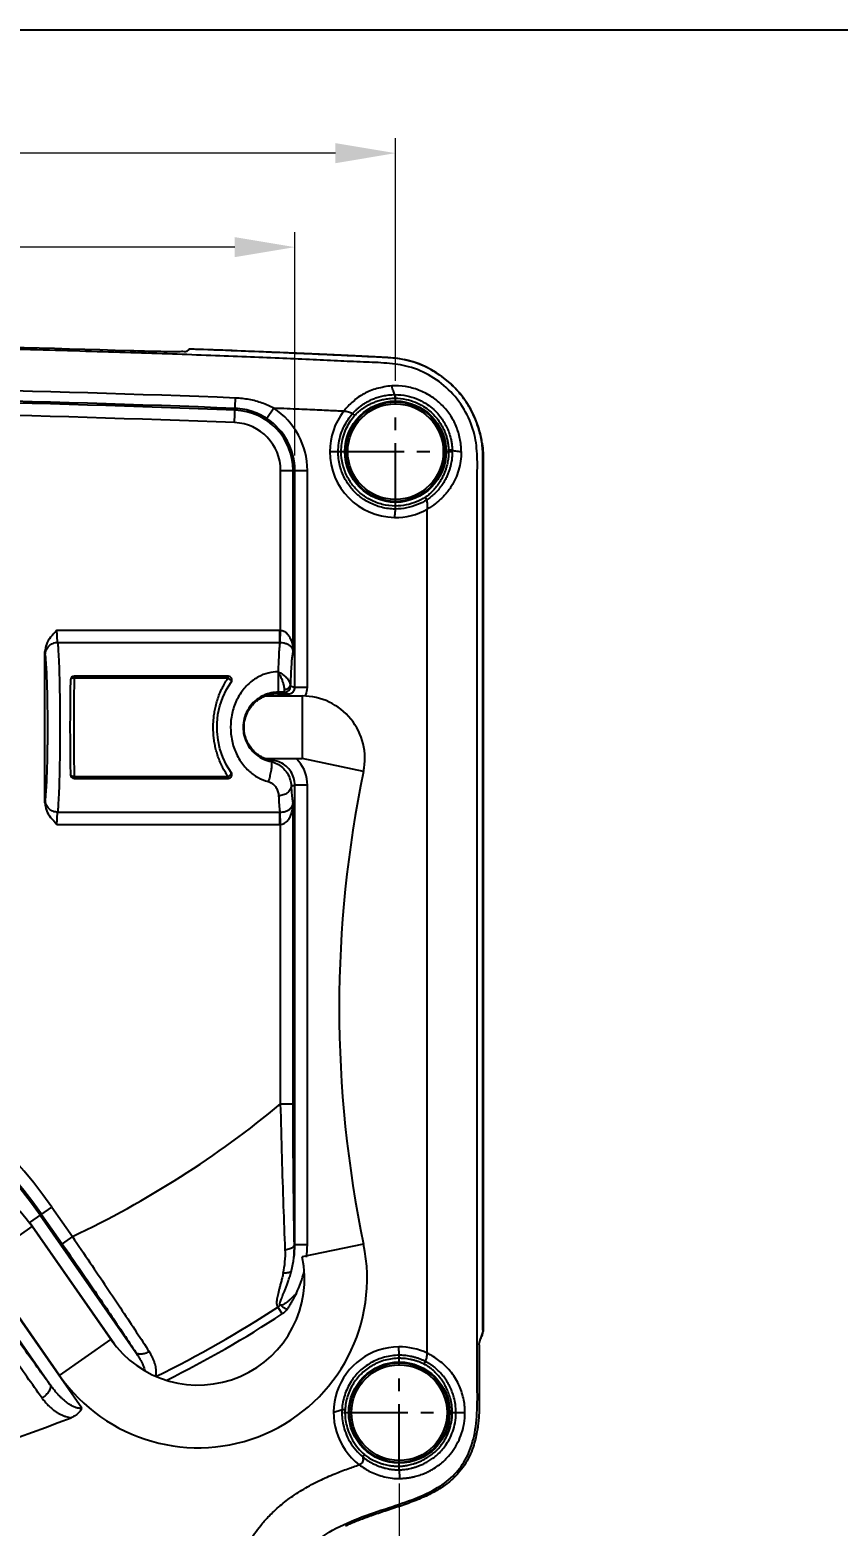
# Model space of a CAD drawing. Header units: millimetres. Extents: x 186 to 1161, y 123 to 802.
# Drawn here: x 603.8 to 668.3, y 682.9 to 802.3 of the extents above; entities that cross this region are included whole.
import ezdxf

# ---------------------------------------------------------------- set-up
doc = ezdxf.new("R2010")
doc.units = ezdxf.units.MM
doc.linetypes.add('CENTER', pattern=[50.8, 31.75, -6.35, 6.35, -6.35])
doc.layers.add('dim', color=3, linetype='Continuous', lineweight=9)
doc.styles.add('FFS', font='')
doc.styles.get('FFS').set_extended_font_data('FangSong_GB2312')
doc.dimstyles.new('YanXiu', dxfattribs={"dimtxt": 2.5, "dimasz": 2.2, "dimexe": 0.66, "dimexo": 0.66, "dimgap": 0.66, "dimtad": 0, "dimzin": 1, "dimdsep": 46, "dimtxsty": 'FFS', "dimcen": 0, "dimclrd": 256, "dimclre": 131, "dimclrt": 42, "dimazin": 0, "dimtfac": 1, "dimtofl": 0, "dimtmove": 0, "dimatfit": 3, "dimfxl": 1, "dimlwd": 5, "dimlwe": 5, "dimarcsym": 0})

# ---------------------------------------------------------------- blocks, each defined once
blk = doc.blocks.new('*D172')
at = {"layer": 'Defpoints', "color": 0}
for p in [(512.67, 687.51), (633.27, 687.51), (633.27, 674.69)]:
    blk.add_point(p, dxfattribs=at)
at = {"layer": 'dim', "color": 131, "lineweight": 5}
for p, q in [((512.67, 686.31), (512.67, 673.49)), ((633.27, 686.31), (633.27, 673.49))]:
    blk.add_line(p, q, dxfattribs=at)
at = {"layer": 'dim', "lineweight": 5}
for p, q in [((517.47, 674.69), (559.98, 674.69)), ((628.47, 674.69), (585.96, 674.69))]:
    blk.add_line(p, q, dxfattribs=at)
at = {"layer": 'dim'}
for points in [[(517.47, 675.49), (517.47, 673.89), (512.67, 674.69)], [(628.47, 675.49), (628.47, 673.89), (633.27, 674.69)]]:
    blk.add_solid(points, dxfattribs=at)
at = {"layer": 'dim', "color": 42, "insert": (572.97, 674.69), "char_height": 6, "attachment_point": 5, "style": 'FFS'}
blk.add_mtext('120.60', dxfattribs=at)
blk = doc.blocks.new('*D174')
at = {"layer": 'Defpoints', "color": 0}
for p in [(624.93, 784.98), (521.01, 767.15), (624.93, 767.15)]:
    blk.add_point(p, dxfattribs=at)
at = {"layer": 'dim', "color": 131, "lineweight": 5}
for p, q in [((521.01, 768.35), (521.01, 786.18)), ((624.93, 768.35), (624.93, 786.18))]:
    blk.add_line(p, q, dxfattribs=at)
at = {"layer": 'dim', "lineweight": 5}
for p, q in [((525.81, 784.98), (560.11, 784.98)), ((620.13, 784.98), (585.83, 784.98))]:
    blk.add_line(p, q, dxfattribs=at)
at = {"layer": 'dim'}
for points in [[(525.81, 785.78), (525.81, 784.18), (521.01, 784.98)], [(620.13, 785.78), (620.13, 784.18), (624.93, 784.98)]]:
    blk.add_solid(points, dxfattribs=at)
at = {"layer": 'dim', "color": 42, "insert": (572.97, 784.98), "char_height": 6, "attachment_point": 5, "style": 'FFS'}
blk.add_mtext('103.92', dxfattribs=at)
blk = doc.blocks.new('*D175')
at = {"layer": 'Defpoints', "color": 0}
for p in [(632.97, 792.48), (512.97, 773.1), (632.97, 773.1)]:
    blk.add_point(p, dxfattribs=at)
at = {"layer": 'dim', "color": 131, "lineweight": 5}
for p, q in [((512.97, 774.3), (512.97, 793.68)), ((632.97, 774.3), (632.97, 793.68))]:
    blk.add_line(p, q, dxfattribs=at)
at = {"layer": 'dim', "lineweight": 5}
for p, q in [((517.77, 792.48), (559.98, 792.48)), ((628.17, 792.48), (585.96, 792.48))]:
    blk.add_line(p, q, dxfattribs=at)
at = {"layer": 'dim'}
for points in [[(517.77, 793.28), (517.77, 791.68), (512.97, 792.48)], [(628.17, 793.28), (628.17, 791.68), (632.97, 792.48)]]:
    blk.add_solid(points, dxfattribs=at)
at = {"layer": 'dim', "color": 42, "insert": (572.97, 792.48), "char_height": 6, "attachment_point": 5, "style": 'FFS'}
blk.add_mtext('120.00', dxfattribs=at)

msp = doc.modelspace()

# ---------------------------------------------------------------- linework, layer by layer
at = {"color": 7, "linetype": 'Continuous'}
for p, q in [((616.49, 776.847), (616.285, 776.659)), ((616.47, 776.866), (616.466, 776.86)), ((620.121, 770.972), (620.199, 772.935)), ((632.926, 773.207), (632.926, 772.919)), ((623.249, 772.124), (622.699, 771.29)), ((629.531, 771.686), (629.704, 771.533)), ((627.72, 768.655), (628.631, 768.655)), ((637.505, 768.775), (637.21, 768.767)), ((623.795, 767.15), (625.928, 767.15)), ((623.795, 754.4), (623.795, 767.15)), ((624.794, 752.655), (624.794, 767.15)), ((624.928, 749.821), (624.928, 767.15)), ((625.928, 749.821), (625.928, 767.15)), ((632.96, 764.074), (632.96, 764.316)), ((635.472, 764.815), (635.34, 765.016)), ((605.928, 754.401), (623.729, 754.401)), ((623.729, 753.432), (623.729, 754.401)), ((623.762, 753.432), (623.795, 754.4)), ((604.97, 740.615), (604.97, 752.695)), ((605.993, 753.432), (623.729, 753.432)), ((607.003, 750.437), (607.003, 750.436)), ((619.599, 750.729), (607.303, 750.729)), ((607.303, 750.586), (607.303, 750.729)), ((619.599, 750.586), (607.303, 750.586)), ((619.599, 750.586), (619.599, 750.729)), ((619.844, 750.255), (619.843, 750.254)), ((623.62, 749.456), (623.62, 751.041)), ((624.592, 749.956), (624.928, 749.821)), ((622.563, 749.155), (625.523, 749.155)), ((624.092, 749.456), (623.619, 749.456)), ((623.62, 749.322), (623.619, 749.456)), ((623.62, 749.322), (624.427, 749.322)), ((623.62, 749.155), (623.62, 749.322)), ((624.092, 749.456), (624.427, 749.322)), ((624.427, 749.155), (624.427, 749.322)), ((625.928, 749.821), (624.928, 749.821)), ((625.523, 749.155), (625.523, 744.155)), ((622.558, 744.155), (625.523, 744.155)), ((623.245, 744.155), (623.224, 744.017)), ((630.417, 743.133), (625.523, 744.155)), ((607.003, 742.873), (607.003, 742.874)), ((619.844, 743.055), (619.843, 743.056)), ((607.303, 742.723), (619.599, 742.723)), ((607.303, 742.723), (607.303, 742.581)), ((607.303, 742.581), (619.599, 742.581)), ((619.599, 742.723), (619.599, 742.581)), ((625.928, 742.041), (624.928, 742.041)), ((624.928, 705.353), (624.928, 742.041)), ((625.928, 705.353), (625.928, 742.039)), ((624.794, 716.594), (624.794, 740.655)), ((605.993, 739.877), (623.729, 739.877)), ((623.729, 738.909), (623.729, 739.877)), ((623.795, 738.91), (623.762, 739.877)), ((605.928, 738.909), (623.729, 738.909)), ((623.795, 716.595), (623.795, 738.91)), ((623.795, 716.594), (624.794, 716.594)), ((603.764, 707.135), (605.513, 708.355)), ((605.513, 708.355), (607.154, 706.004)), ((603.764, 707.135), (610.515, 697.458)), ((604.583, 707.706), (612.227, 696.751)), ((604.694, 707.783), (606.335, 705.431)), ((599.837, 703.951), (603.937, 706.812)), ((610.231, 697.791), (603.937, 706.812)), ((607.154, 706.003), (606.335, 705.431)), ((625.928, 705.353), (624.893, 705.353)), ((630.417, 705.413), (625.523, 704.391)), ((605.365, 694.207), (598.982, 703.355)), ((607.91, 692.306), (599.801, 703.927)), ((606.131, 694.93), (599.837, 703.951)), ((623.575, 700.38), (623.928, 699.837)), ((606.131, 694.93), (610.231, 697.791)), ((639.668, 697.498), (639.675, 697.524)), ((639.675, 697.524), (639.682, 697.55)), ((639.682, 697.55), (639.761, 697.833)), ((639.761, 697.833), (639.772, 697.873)), ((633.266, 696.294), (633.265, 696.536)), ((635.248, 695.827), (635.355, 696.036)), ((628.938, 692.179), (628.696, 692.191)), ((637.501, 691.957), (637.798, 691.957)), ((630.496, 688.608), (630.346, 688.427))]:
    msp.add_line(p, q, dxfattribs=at)
at = {"color": 1, "linetype": 'CENTER', "ltscale": 0.161571}
for p, q in [((632.97, 764.212), (632.97, 773.098)), ((628.527, 768.655), (637.413, 768.655)), ((633.27, 687.512), (633.27, 696.398)), ((628.827, 691.955), (637.713, 691.955))]:
    msp.add_line(p, q, dxfattribs=at)
at = {"color": 7, "linetype": 'Continuous'}
for points in [[(607.003, 750.435), (606.987, 749.614), (606.975, 748.662), (606.968, 747.67), (606.965, 746.659), (606.968, 745.647), (606.975, 744.655), (606.987, 743.702), (607.003, 742.874)], [(619.842, 743.057), (619.48, 743.625), (619.167, 744.277), (618.939, 744.946), (618.79, 745.625), (618.716, 746.309), (618.716, 746.995), (618.789, 747.679), (618.937, 748.358), (619.164, 749.026), (619.477, 749.679), (619.842, 750.253)]]:
    msp.add_lwpolyline(points, dxfattribs=at)
for centre, radius in [((632.97, 768.655), 4.039), ((632.97, 768.655), 4), ((632.97, 768.655), 4), ((632.97, 768.655), 3.971), ((632.97, 768.655), 3.819), ((633.27, 691.955), 4.039), ((633.27, 691.955), 4), ((633.27, 691.955), 4), ((633.27, 691.955), 3.971), ((633.27, 691.955), 3.819)]:
    msp.add_circle(centre, radius, dxfattribs=at)
for centre, radius, start, end in [((572.97, -422.346), 1199.673, 88.145823, 90), ((631.949, 768.156), 8.042, 76.20497, 77.63942), ((631.971, 768.194), 7.999, 17.6092, 76.28949), ((572.97, -422.354), 1196.222, 87.73729, 92.26271), ((632.701, 770.872), 3.025, 90.47277, 102.3118), ((572.97, -422.36), 1195.4, 87.737298, 92.262702), ((572.97, -422.36), 1195.262, 87.737295, 92.262705), ((572.97, -422.378), 1194.281, 87.737312, 89.999976), ((619.97, 767.15), 4.823, 0, 87.73705), ((619.97, 767.15), 5.957, 0, 56.60645), ((632.989, 768.648), 5.269, 142.21213, 179.92966), ((619.97, 767.15), 3.824, 0, 87.7371), ((619.97, 767.15), 4.958, 0, 56.60645), ((631.945, 768.189), 8.026, 17.06587, 17.58843), ((631.805, 768.15), 8.17, 9.93231, 17.03943), ((632.205, 768.22), 7.765, 8.27275, 9.93271), ((632.97, 768.655), 5.25, 180, 269.08486), ((632.974, 768.638), 5.234, 269.03775, 298.82694), ((623.727, 752.413), 1.988, 88.06282, 89.95109), ((623.736, 752.505), 0.927, 88.41348, 90.4396), ((607.303, 750.429), 0.3, 90.22499, 178.37317), ((619.599, 750.429), 0.3, 324.78498, 89.67844), ((624.091, 749.956), 0.5, 270.05369, 359.97233), ((623.62, 746.655), 2.667, 90, 106.70305), ((625.523, 744.155), 5, 348.21044, 90), ((624.581, 749.738), 1.327, 332.10816, 338.46027), ((623.62, 746.655), 2.667, 250.32994, 261.46123), ((621.704, 746.9), 3.259, 293.78596, 295.19737), ((622.918, 742.031), 3.012, 39.00231, 45.23872), ((607.303, 742.881), 0.3, 181.62682, 269.775), ((619.599, 742.881), 0.3, 270.32156, 35.2134), ((622.932, 742.041), 2.996, 359.97545, 39.01337), ((720.778, 724.273), 92.308, 168.21044, 191.78956), ((623.541, 747.49), 5.624, 281.16872, 284.28828), ((623.736, 740.807), 0.93, 269.56748, 271.58758), ((572.97, 685.649), 39.682, 34.90463, 145.09537), ((572.97, 685.649), 38.683, 34.90463, 145.09537), ((572.97, 685.649), 38.548, 34.90463, 145.09537), ((572.97, 778.079), 79.771, 295.37406, 309.57804), ((593.686, 699.659), 12.5, 34.90463, 145.95723), ((617.202, 702.655), 13.5, 214.90463, 11.78956), ((616.966, 705.217), 7.928, 345.91428, 0.98484), ((616.97, 705.353), 7.958, 344.95548, 0), ((616.97, 705.353), 8.957, 353.6107, 0), ((617.202, 702.655), 8.5, 214.90463, 11.78956), ((616.97, 705.353), 8.957, 334.4943, 346.23128), ((572.97, 778.079), 92.725, 296.17011, 303.07567), ((572.97, 778.079), 93.373, 296.5421, 303.0757), ((638.325, 698.592), 1.619, 332.68465, 340.20586), ((833.618, 643.947), 201.207, 164.26405, 164.45393), ((638.392, 698.699), 1.6, 334.03719, 336.85441), ((633.27, 691.955), 5.25, 90.41257, 232.42957), ((612.24, 695.199), 1.611, 346.7741, 348.71216), ((612.216, 695.204), 1.635, 348.70991, 349.75855), ((572.97, 778.079), 93, 248.49377, 291.50623), ((540.907, 686.769), 92.36, 0.38838, 0.56403)]:
    msp.add_arc(centre, radius, start, end, dxfattribs=at)
for points, start_tangent, end_tangent in [([(572.97, 539.129), (579.871, 539.157), (586.882, 539.332), (593.028, 539.693), (598.444, 540.243), (603.241, 540.982), (607.494, 541.914), (611.236, 543.042), (614.467, 544.364), (617.18, 545.869), (619.364, 547.527), (621.016, 549.284), (622.17, 551.059), (622.899, 552.775), (623.301, 554.374), (623.472, 555.833), (623.496, 557.176), (623.496, 558.603), (623.496, 560.145), (623.496, 561.81), (623.496, 563.605), (623.496, 565.543), (623.496, 567.599), (623.496, 569.473), (623.497, 571.117), (623.495, 572.571), (623.497, 573.869), (623.418, 575.089), (623.165, 576.24), (622.86, 577.488), (622.589, 578.877), (622.363, 580.414), (622.205, 582.116), (622.14, 584), (622.197, 585.983), (622.354, 587.741), (622.576, 589.279), (622.837, 590.635), (623.126, 591.836), (623.386, 592.937), (623.496, 594.162), (623.399, 595.428), (623.136, 596.568), (622.835, 597.817), (622.569, 599.206), (622.35, 600.742), (622.198, 602.443), (622.14, 604.325), (622.207, 606.357), (622.384, 608.197), (622.63, 609.803), (622.918, 611.214), (623.232, 612.462), (623.456, 613.661), (623.476, 614.981), (623.295, 616.159), (622.996, 617.334), (622.71, 618.647), (622.463, 620.1), (622.271, 621.71), (622.158, 623.491), (622.154, 625.462), (622.272, 627.4), (622.476, 629.086), (622.733, 630.565), (623.024, 631.87), (623.318, 633.03), (623.485, 634.25), (623.443, 635.546), (623.217, 636.689), (622.913, 637.899), (622.638, 639.247), (622.404, 640.738), (622.232, 642.39), (622.145, 644.218), (622.174, 646.211), (622.315, 648.044), (622.529, 649.644), (622.788, 651.051), (623.076, 652.294), (623.354, 653.417), (623.492, 654.647), (623.496, 656.037), (623.496, 657.569), (623.496, 659.236), (623.496, 661.04), (623.496, 662.992), (623.496, 665.098), (623.496, 667.373), (623.496, 669.834), (623.497, 672.505), (623.51, 675.221), (623.854, 677.556), (624.639, 679.464), (625.864, 681.044), (627.66, 682.407), (629.991, 683.515), (632.418, 684.36), (634.54, 685.106), (636.327, 685.97), (637.691, 687.043), (638.632, 688.362), (639.242, 690.084), (639.487, 692.168), (639.496, 694.558), (639.496, 697.192), (639.496, 700.046), (639.496, 703.131), (639.496, 706.462), (639.496, 710.057), (639.496, 713.935), (639.496, 718.117), (639.496, 722.626), (639.496, 727.487), (639.496, 732.728), (639.496, 738.089), (639.496, 742.864), (639.496, 747.065), (639.496, 750.791), (639.496, 754.119), (639.496, 757.106), (639.496, 759.8), (639.496, 762.236), (639.497, 764.447), (639.495, 766.457), (639.495, 768.273), (639.278, 769.989), (638.573, 771.805), (637.387, 773.418), (635.818, 774.662), (634.017, 775.436), (632.278, 775.714), (630.4, 775.805), (628.337, 775.902), (626.099, 776.004), (623.677, 776.108), (621.058, 776.216), (618.224, 776.327), (615.157, 776.439), (611.836, 776.551), (608.24, 776.662), (604.345, 776.77), (600.123, 776.873), (595.544, 776.968), (590.578, 777.051), (585.187, 777.118), (579.332, 777.164), (572.97, 777.181)], (1, -0.0000002), (-1, 0)), ([(616.285, 776.659), (616.107, 776.636), (615.638, 776.625), (614.923, 776.626), (614.004, 776.64), (612.924, 776.665), (611.787, 776.699)], (-0.737862, -0.6749516), (-0.9994764, 0.0323557)), ([(616.47, 776.866), (617.525, 776.827), (621.236, 776.684), (624.947, 776.529), (626.802, 776.447), (628.657, 776.362), (630.511, 776.274), (631.439, 776.229), (632.366, 776.184), (633.123, 776.11), (633.671, 776.011)], (0.9993428, -0.0362491), (0.9768389, -0.2139759)), ([(639.942, 698.541), (639.952, 705.131), (639.952, 711.122), (639.952, 716.581), (639.952, 721.564), (639.952, 726.12), (639.952, 730.291), (639.952, 734.114), (639.952, 737.624), (639.952, 740.85), (639.952, 743.818), (639.952, 746.556), (639.952, 749.085), (639.952, 751.424), (639.952, 753.589), (639.952, 755.599), (639.952, 757.463), (639.952, 759.184), (639.952, 760.765), (639.952, 762.208), (639.952, 763.529), (639.953, 764.759), (639.952, 765.933), (639.952, 767.085), (639.951, 768.245), (639.859, 769.41), (639.595, 770.554), (639.175, 771.63), (638.605, 772.63), (637.845, 773.596), (636.819, 774.534), (635.46, 775.372), (633.784, 775.967), (631.858, 776.193), (629.759, 776.292), (627.496, 776.397), (625.053, 776.506), (622.416, 776.617), (619.567, 776.731), (616.49, 776.847)], (-0.0000943, 1), (-0.9993422, 0.0362662)), ([(632.056, 773.827), (631.469, 773.685), (630.941, 773.519), (630.457, 773.279), (629.995, 773.003), (629.579, 772.663), (629.184, 772.292), (628.825, 771.877)], (-0.9646018, -0.2637109), (-0.6257387, -0.7800327)), ([(638.22, 768.655), (638.194, 769.183), (638.117, 769.689), (637.989, 770.194), (637.809, 770.691), (637.304, 771.619), (636.62, 772.429), (635.78, 773.089), (634.816, 773.569), (633.764, 773.843), (632.676, 773.897)], (0, 1), (-0.9984396, -0.0558431)), ([(632.926, 773.207), (632.86, 773.32), (632.797, 773.473), (632.735, 773.665), (632.676, 773.897)], (-0.5692122, 0.8221907), (-0.2248544, 0.9743924)), ([(623.249, 772.124), (622.317, 772.533), (621.281, 772.812), (620.199, 772.935)], (-0.8823824, 0.4705329), (-0.9992192, 0.0395086)), ([(629.531, 771.686), (629.657, 771.824), (629.802, 771.968), (629.967, 772.118), (630.156, 772.272), (630.372, 772.429), (630.618, 772.584), (630.899, 772.734), (631.216, 772.875), (631.575, 773.001), (631.976, 773.104), (632.424, 773.178), (632.926, 773.207)], (0.6604797, 0.7508439), (0.9999943, 0.003368)), ([(629.704, 771.533), (629.823, 771.662), (629.961, 771.796), (630.119, 771.934), (630.3, 772.075), (630.508, 772.216), (630.744, 772.356), (631.012, 772.491), (631.314, 772.618), (631.654, 772.732), (632.033, 772.827), (632.456, 772.894), (632.926, 772.919)], (0.6610661, 0.7503277), (0.9999999, -0.0005113)), ([(632.926, 773.207), (633.872, 773.111), (634.68, 772.863), (635.353, 772.517), (635.903, 772.116), (636.342, 771.688), (636.684, 771.256), (636.946, 770.835), (637.142, 770.43), (637.285, 770.047), (637.385, 769.688), (637.45, 769.356), (637.488, 769.052), (637.505, 768.775)], (0.9999947, 0.0032557), (0.0284045, -0.9995965)), ([(632.926, 772.919), (633.809, 772.826), (634.566, 772.593), (635.197, 772.269), (635.711, 771.892), (636.121, 771.492), (636.441, 771.088), (636.686, 770.693), (636.87, 770.315), (637.004, 769.956), (637.098, 769.62), (637.159, 769.31), (637.194, 769.026), (637.21, 768.767)], (0.9999998, -0.0006837), (0.0290103, -0.9995791)), ([(622.699, 771.29), (622.183, 771.588), (621.592, 771.838), (620.921, 772.019), (620.166, 772.108)], (-0.8349126, 0.5503826), (-0.9992198, 0.039494)), ([(628.825, 771.877), (628.26, 771.903), (627.623, 771.932), (626.917, 771.964), (626.138, 771.999), (625.274, 772.037), (624.313, 772.079), (623.249, 772.124)], (-0.9989319, 0.0462057), (-0.9991152, 0.0420576)), ([(628.389, 768.655), (628.442, 769.336), (628.61, 770.045), (628.87, 770.693), (629.183, 771.235), (629.531, 771.686)], (-0.0000317, 1), (0.6607538, 0.7506027)), ([(628.631, 768.655), (628.681, 769.298), (628.838, 769.973), (629.082, 770.59), (629.377, 771.107), (629.704, 771.533)], (-0.0000157, 1), (0.6610484, 0.7503432)), ([(629.531, 771.686), (629.212, 771.818), (628.825, 771.877)], (-0.8591655, 0.5116977), (-0.9987181, 0.0506171)), ([(639.889, 769.337), (639.934, 768.953), (639.97, 768.193), (639.97, 767.014), (639.97, 765.833), (639.97, 763.473), (639.97, 761.112), (639.97, 758.751), (639.97, 754.03), (639.97, 749.309), (639.97, 744.588), (639.97, 739.867), (639.97, 730.424), (639.97, 720.982), (639.97, 711.539), (639.97, 706.818), (639.97, 702.097), (639.97, 698.445)], (0.1437576, -0.9896129), (0.0001059, -1)), ([(632.96, 764.074), (631.853, 764.214), (630.854, 764.595), (630.056, 765.121), (629.427, 765.752), (628.904, 766.549), (628.526, 767.548), (628.389, 768.655)], (-0.9999967, 0.0025695), (-0.0002052, 1)), ([(632.96, 764.316), (631.916, 764.448), (630.967, 764.809), (630.21, 765.307), (629.614, 765.905), (629.119, 766.662), (628.761, 767.611), (628.631, 768.655)], (-0.9999967, 0.0025669), (-0.0003352, 0.9999999)), ([(637.21, 768.767), (637.211, 768.614), (637.207, 768.458), (637.197, 768.295), (637.179, 768.122), (637.151, 767.932), (637.111, 767.723), (637.055, 767.495), (636.982, 767.252), (636.889, 766.992), (636.77, 766.717), (636.62, 766.424), (636.43, 766.114), (636.188, 765.788), (635.91, 765.48), (635.621, 765.221), (635.34, 765.016)], (0.0290223, -0.9995788), (-0.8363784, -0.5481526)), ([(637.505, 768.775), (637.506, 768.611), (637.501, 768.444), (637.49, 768.271), (637.471, 768.085), (637.441, 767.884), (637.398, 767.661), (637.338, 767.419), (637.26, 767.161), (637.159, 766.886), (637.03, 766.595), (636.867, 766.286), (636.659, 765.961), (636.394, 765.621), (636.089, 765.301), (635.775, 765.031), (635.472, 764.815)], (0.028345, -0.9995982), (-0.8387541, -0.5445104)), ([(638.22, 768.655), (638.166, 767.902), (638.011, 767.184), (637.42, 765.869), (637.328, 765.727)], (-0.0000012, -1), (-0.5567951, -0.8306499)), ([(637.505, 768.775), (637.607, 768.742), (637.761, 768.711), (637.965, 768.682), (638.22, 768.655)], (0.9274146, -0.374035), (0.9958552, -0.0909525)), ([(637.328, 765.727), (636.79, 765.077), (636.17, 764.513), (635.498, 764.053)], (-0.5805235, -0.8142435), (-0.8612736, -0.5081415)), ([(635.34, 765.016), (634.648, 764.652), (633.81, 764.399), (632.96, 764.316)], (-0.8363829, -0.5481457), (-0.9999972, 0.0023703)), ([(635.472, 764.815), (634.738, 764.43), (633.858, 764.163), (632.96, 764.074)], (-0.8380273, -0.5456283), (-0.9999967, 0.0025829)), ([(635.472, 764.815), (635.489, 764.46), (635.498, 764.053)], (0.0676172, -0.9977113), (0.0081633, -0.9999667)), ([(632.96, 764.074), (632.942, 763.928), (632.886, 763.405)], (-0.1270642, -0.9918945), (-0.0953511, -0.9954437)), ([(635.498, 696.709), (635.497, 697.659), (635.497, 698.749), (635.497, 699.988), (635.497, 701.389), (635.498, 702.968), (635.498, 704.746), (635.497, 706.748), (635.497, 708.998), (635.497, 711.527), (635.497, 714.367), (635.497, 717.556), (635.497, 721.138), (635.497, 725.171), (635.497, 729.639), (635.497, 734.221), (635.497, 738.428), (635.497, 742.042), (635.497, 745.149), (635.497, 747.857), (635.497, 750.231), (635.497, 752.324), (635.497, 754.174), (635.497, 755.815), (635.497, 757.272), (635.497, 758.571), (635.498, 759.735), (635.498, 760.787), (635.497, 761.74), (635.497, 762.597), (635.497, 763.364), (635.498, 764.053)], (-0.0003349, 0.9999999), (0.0005657, 0.9999998)), ([(605.928, 754.401), (605.423, 753.848), (605.085, 753.27), (604.97, 752.695)], (-0.7070841, -0.7071295), (0.0000149, -1)), ([(605.993, 753.432), (605.979, 753.49), (605.967, 753.567), (605.957, 753.654), (605.949, 753.747), (605.942, 753.841), (605.938, 753.935), (605.934, 754.028), (605.931, 754.12), (605.929, 754.213), (605.928, 754.306), (605.928, 754.401)], (-0.320185, 0.947355), (0.0000009, 1)), ([(623.795, 754.4), (624.048, 754.331), (624.289, 754.16), (624.495, 753.892), (624.651, 753.546), (624.752, 753.13), (624.794, 752.655)], (0.9978889, -0.0649449), (0.0219776, -0.9997585)), ([(604.994, 752.466), (604.982, 752.561), (604.97, 752.695)], (-0.1669596, 0.9859637), (-0.0712231, 0.9974604)), ([(604.994, 752.464), (605.073, 752.832), (605.29, 753.145), (605.613, 753.356), (605.993, 753.432)], (0.0112279, 0.999937), (0.9999415, 0.0108119)), ([(605.19, 746.655), (605.184, 747.969), (605.165, 749.217), (605.135, 750.34), (605.095, 751.288), (605.047, 752.009), (604.994, 752.466)], (0.0000003, 1), (-0.1666215, 0.9860209)), ([(606.189, 746.655), (606.183, 748.185), (606.164, 749.642), (606.134, 750.954), (606.094, 752.06), (606.046, 752.903), (605.993, 753.432)], (0.0000005, 1), (-0.1434614, 0.9896559)), ([(623.729, 753.432), (623.69, 753.072), (623.654, 752.552), (623.621, 751.886), (623.592, 751.089)], (-0.1434748, -0.989654), (-0.0306182, -0.9995312)), ([(623.762, 753.432), (624.016, 753.404), (624.261, 753.334), (624.471, 753.221), (624.633, 753.072), (624.742, 752.884), (624.794, 752.655)], (0.9996255, -0.0273661), (0.0876744, -0.9961492)), ([(624.794, 752.655), (624.743, 752.543), (624.695, 752.213), (624.65, 751.676), (624.611, 750.952), (624.578, 750.067)], (-0.999998, 0.001983), (-0.0301768, -0.9995446)), ([(607.303, 750.586), (607.208, 750.58), (607.123, 750.558), (607.057, 750.523), (607.015, 750.479), (607.003, 750.437)], (-0.9999595, -0.0089949), (-0.0484465, -0.9988258)), ([(607.303, 750.586), (607.288, 749.782), (607.277, 748.925), (607.27, 748.031), (607.266, 747.115), (607.266, 746.194), (607.27, 745.279), (607.277, 744.385), (607.288, 743.528), (607.303, 742.723)], (-0.02063, -0.9997872), (0.02063, -0.9997872)), ([(619.599, 742.723), (619.454, 742.942), (619.262, 743.265), (619.058, 743.665), (618.871, 744.107), (618.716, 744.559), (618.597, 745.002), (618.511, 745.429), (618.453, 745.841), (618.417, 746.267), (618.408, 746.726), (618.426, 747.18), (618.469, 747.601), (618.535, 748.015), (618.635, 748.463), (618.778, 748.942), (618.968, 749.444), (619.198, 749.926), (619.427, 750.325), (619.599, 750.586)], (-0.5716318, 0.8205103), (0.5716537, 0.820495)), ([(619.599, 750.586), (619.68, 750.536), (619.752, 750.475), (619.809, 750.409), (619.844, 750.345), (619.854, 750.29)], (0.8723215, -0.4889327), (-0.0746277, -0.9972115)), ([(623.592, 751.089), (622.807, 750.988), (622.015, 750.68), (621.245, 750.131), (620.555, 749.308), (620.062, 748.281), (619.825, 747.2), (619.823, 746.128), (620.053, 745.055), (620.535, 744.033), (621.221, 743.2), (622, 742.637), (622.803, 742.322)], (-0.9999663, -0.0082058), (0.9694087, -0.2454523)), ([(619.854, 750.29), (619.843, 750.255)], (-0.0746277, -0.9972115), (-0.5343999, -0.8452318)), ([(623.592, 751.089), (623.607, 751.065), (623.62, 751.041)], (0.5243069, -0.8515294), (0.4951547, -0.8688048)), ([(623.649, 751.062), (623.621, 751.076), (623.592, 751.089)], (-0.898656, 0.4386541), (-0.913216, 0.4074757)), ([(623.62, 751.041), (623.64, 751.055), (623.649, 751.062)], (0.793774, 0.6082128), (0.8471919, 0.531287)), ([(623.62, 751.041), (623.707, 750.88), (623.783, 750.719), (623.85, 750.561), (623.906, 750.416), (623.95, 750.285), (623.987, 750.167), (624.017, 750.057), (624.041, 749.953), (624.06, 749.854), (624.073, 749.761), (624.079, 749.678)], (0.4994477, -0.8663441), (0.0269773, -0.999636)), ([(624.578, 750.067), (624.567, 750.143), (624.541, 750.223), (624.502, 750.306), (624.453, 750.389), (624.392, 750.474), (624.318, 750.562), (624.227, 750.656), (624.115, 750.758), (623.979, 750.863), (623.824, 750.966), (623.649, 751.062)], (-0.0579848, 0.9983175), (-0.8974895, 0.4410358)), ([(624.079, 749.678), (624.325, 749.734), (624.507, 749.876), (624.578, 750.067)], (0.9997722, 0.0213455), (0.0352361, 0.999379)), ([(624.592, 749.956), (624.585, 749.982), (624.581, 750.017), (624.578, 750.067)], (-0.9281953, 0.3720935), (-0.0538827, 0.9985473)), ([(623.619, 749.456), (623.039, 749.396), (622.454, 749.206), (621.882, 748.864), (621.368, 748.347), (620.998, 747.697), (620.818, 747.011), (620.814, 746.331), (620.983, 745.649), (621.34, 745.001), (621.848, 744.473), (622.424, 744.117), (623.018, 743.918)], (-1, 0.0001274), (0.9775287, -0.2108024)), ([(620.872, 746.655), (620.949, 747.295), (621.14, 747.828), (621.382, 748.234), (621.632, 748.533), (621.881, 748.76), (622.133, 748.939), (622.39, 749.082), (622.562, 749.157)], (0, 1), (0.9271605, 0.3746644)), ([(622.562, 749.157), (622.646, 749.19), (622.882, 749.263), (623.058, 749.301)], (0.9271605, 0.3746644), (0.1569156, -0.987612)), ([(623.058, 749.301), (622.887, 749.246), (622.637, 749.155)], (0.1569156, -0.987612), (-0.9199215, -0.3921026)), ([(624.079, 749.678), (624.082, 749.578), (624.085, 749.509), (624.092, 749.456)], (0.0269996, -0.9996354), (0.7806795, -0.6249316)), ([(624.427, 749.322), (624.582, 749.346), (624.722, 749.417), (624.833, 749.527), (624.904, 749.666), (624.928, 749.821)], (0.999999, -0.0013979), (-0.0015606, 0.9999988)), ([(625.815, 749.251), (625.928, 749.821)], (0.3665901, 0.9303826), (0.059941, 0.9982019)), ([(604.994, 740.847), (605.048, 741.313), (605.096, 742.037), (605.136, 742.982), (605.166, 744.103), (605.184, 745.346), (605.19, 746.655)], (0.1666537, 0.9860155), (-0.0000022, 1)), ([(605.993, 739.877), (606.047, 740.422), (606.095, 741.267), (606.135, 742.37), (606.165, 743.679), (606.183, 745.13), (606.189, 746.655)], (0.1434687, 0.9896549), (-0.0000022, 1)), ([(622.557, 744.154), (622.331, 744.257), (622.08, 744.404), (621.833, 744.589), (621.59, 744.821), (621.35, 745.121), (621.122, 745.519), (620.943, 746.038), (620.872, 746.655)], (-0.9294155, 0.369035), (0, 1)), ([(622.813, 744.065), (622.581, 744.144), (622.557, 744.154)], (-0.9567993, 0.2907491), (-0.9294155, 0.369035)), ([(622.638, 744.153), (622.676, 744.138), (622.874, 744.068), (623.032, 744.023), (623.092, 744.005), (623.093, 744.004)], (0.9242783, -0.3817194), (-0.1472877, -0.9890937)), ([(623.093, 744.004), (623.003, 744.019), (622.813, 744.065)], (-0.1472877, -0.9890937), (-0.9567993, 0.2907491)), ([(623.224, 744.017), (623.159, 743.984), (623.091, 743.951)], (-0.8846466, -0.4662621), (-0.9047656, -0.4259098)), ([(624.928, 742.041), (624.848, 742.602), (624.614, 743.117), (624.244, 743.546), (623.768, 743.854), (623.224, 744.017)], (0.0005162, 0.9999999), (-0.9889767, 0.148071)), ([(607.303, 742.723), (607.208, 742.73), (607.123, 742.752), (607.057, 742.787), (607.015, 742.831), (607.003, 742.873)], (-0.9999595, 0.0089961), (-0.0484452, 0.9988258)), ([(619.599, 742.723), (619.68, 742.774), (619.752, 742.835), (619.809, 742.901), (619.844, 742.964), (619.854, 743.02)], (0.8723346, 0.4889093), (-0.0745964, 0.9972138)), ([(619.854, 743.02), (619.843, 743.055)], (-0.0745964, 0.9972138), (-0.5343775, 0.845246)), ([(623.018, 743.918), (623.065, 743.802), (623.061, 743.522), (623.009, 743.131), (622.917, 742.704), (622.803, 742.322)], (0.9487446, -0.3160437), (-0.3316344, -0.943408)), ([(623.018, 743.918), (623.507, 743.743), (623.949, 743.44), (624.302, 743.026), (624.537, 742.527), (624.63, 741.973)], (0.9769988, -0.2132447), (0.0273623, -0.9996256)), ([(622.803, 742.322), (623.049, 742.221), (623.273, 742.045), (623.454, 741.805), (623.577, 741.515), (623.631, 741.193)], (0.969659, -0.2444616), (0.0466755, -0.9989101)), ([(624.63, 741.973), (624.546, 741.679), (624.328, 741.429), (624.007, 741.258), (623.631, 741.193)], (-0.0349915, -0.9993876), (-0.9997731, -0.0213005)), ([(624.63, 741.973), (624.679, 741.265), (624.734, 740.815), (624.794, 740.655)], (0.0543886, -0.9985198), (0.999993, 0.0037452)), ([(604.994, 740.847), (604.982, 740.749), (604.97, 740.615)], (-0.1669626, -0.9859632), (-0.0712138, -0.9974611)), ([(604.97, 740.615), (605.085, 740.039), (605.423, 739.462), (605.928, 738.909)], (-0.0000107, -1), (0.7071055, -0.7071081)), ([(605.993, 739.877), (605.612, 739.954), (605.289, 740.166), (605.072, 740.479), (604.994, 740.846)], (-0.999942, 0.0107729), (-0.0112332, 0.9999369)), ([(623.631, 741.193), (623.661, 740.636), (623.694, 740.194), (623.729, 739.877)], (0.0466402, -0.9989118), (0.1434805, -0.9896531)), ([(623.762, 739.877), (623.975, 739.898), (624.15, 739.938), (624.287, 739.987), (624.393, 740.039), (624.479, 740.094), (624.555, 740.155), (624.622, 740.225), (624.682, 740.307), (624.733, 740.404), (624.772, 740.52), (624.794, 740.655)], (0.999623, 0.0274548), (0.0871016, 0.9961994)), ([(623.795, 738.91), (624.007, 738.96), (624.18, 739.057), (624.315, 739.176), (624.419, 739.301), (624.503, 739.431), (624.576, 739.574), (624.641, 739.735), (624.697, 739.919), (624.744, 740.133), (624.777, 740.378), (624.794, 740.655)], (0.9978656, 0.0653014), (0.0218369, 0.9997615)), ([(605.928, 738.909), (605.928, 739.003), (605.929, 739.097), (605.931, 739.189), (605.934, 739.282), (605.938, 739.374), (605.942, 739.468), (605.949, 739.563), (605.957, 739.655), (605.967, 739.742), (605.979, 739.819), (605.993, 739.877)], (-0.000001, 1), (0.3200439, 0.9474027)), ([(623.729, 738.909), (623.762, 738.909), (623.795, 738.91)], (0.9999998, 0.0006288), (0.9994109, 0.0343195)), ([(624.166, 704.965), (624.035, 708.443), (623.911, 712.333), (623.795, 716.595)], (-0.0405915, 0.9991758), (-0.0250552, 0.9996861)), ([(624.893, 705.353), (624.84, 708.706), (624.806, 712.468), (624.794, 716.594)], (-0.0195226, 0.9998094), (-0.0000009, 1)), ([(607.154, 706.004), (608.563, 703.938), (609.892, 701.971), (611.147, 700.093), (612.29, 698.363), (613.289, 696.834)], (0.5654859, -0.8247579), (0.5443727, -0.8388435)), ([(606.335, 705.431), (607.69, 703.478), (608.967, 701.617), (610.172, 699.839), (611.269, 698.201), (612.227, 696.751)], (0.57221, -0.8201072), (0.5487899, -0.8359603)), ([(624, 703.103), (624.14, 703.994), (624.166, 704.965)], (0.2190194, 0.9757205), (-0.0405537, 0.9991774)), ([(624.166, 704.965), (624.533, 705.05), (624.79, 705.187), (624.893, 705.353)], (0.9914354, 0.1305978), (0.097005, 0.9952839)), ([(604.737, 693.124), (603.539, 694.796), (602.259, 696.608), (600.978, 698.443), (599.678, 700.328), (598.252, 702.42)], (-0.5849749, 0.8110514), (-0.5609937, 0.82782)), ([(605.365, 694.207), (604.205, 695.787), (602.963, 697.5), (601.72, 699.235), (600.457, 701.016), (599.071, 702.991)], (-0.5944562, 0.804128), (-0.5722134, 0.8201047)), ([(624, 703.103), (623.912, 702.725), (623.828, 702.387), (623.749, 702.083), (623.678, 701.809), (623.615, 701.56), (623.56, 701.331), (623.515, 701.117), (623.484, 700.916), (623.471, 700.73)], (-0.219162, -0.9756885), (-0.0043071, -0.9999907)), ([(623.777, 700.825), (623.838, 700.996), (623.915, 701.189), (624.003, 701.402), (624.098, 701.635), (624.201, 701.894), (624.31, 702.185), (624.425, 702.512), (624.542, 702.88), (624.656, 703.287)], (0.3046907, 0.9524513), (0.2515457, 0.9678454)), ([(624.656, 703.287), (624.54, 703.17), (624.311, 703.104), (623.999, 703.096)], (-0.3548703, -0.9349156), (-0.9976487, 0.068535)), ([(625.055, 701.495), (624.868, 701.294), (624.689, 701.116), (624.518, 700.958), (624.356, 700.821), (624.201, 700.704), (624.054, 700.607), (623.912, 700.539), (623.778, 700.54)], (-0.6655113, -0.7463877), (-0.9664348, 0.2569119)), ([(625.055, 701.496), (624.955, 701.295), (624.859, 701.11), (624.764, 700.938), (624.673, 700.782), (624.588, 700.641), (624.507, 700.512), (624.427, 700.391), (624.348, 700.273), (624.275, 700.17)], (-0.4325754, -0.9015977), (-0.5790847, -0.8152674)), ([(623.471, 700.73), (623.476, 700.631), (623.492, 700.537), (623.524, 700.452), (623.575, 700.38)], (-0.0038217, -0.9999927), (0.6871138, -0.7265498)), ([(623.767, 700.529), (623.738, 700.499), (623.687, 700.453), (623.633, 700.414), (623.575, 700.38)], (-0.740252, -0.6723296), (-0.8867136, -0.4623191)), ([(623.778, 700.54), (623.752, 700.544), (623.742, 700.564), (623.736, 700.591), (623.734, 700.623), (623.737, 700.663), (623.746, 700.709), (623.759, 700.764), (623.777, 700.825)], (-0.9873333, -0.1586596), (0.3041826, 0.9526137)), ([(624.275, 700.17), (624.096, 700.299), (623.923, 700.419), (623.787, 700.553)], (-0.8152904, 0.5790522), (-0.8439512, 0.5364199)), ([(624.275, 700.17), (624.197, 700.071), (624.115, 699.984), (624.026, 699.907), (623.928, 699.837)], (-0.5781539, -0.8159277), (-0.8379496, -0.5457476)), ([(639.661, 697.378), (639.664, 697.46), (639.668, 697.498)], (0.0268484, 0.9996395), (0.2601736, 0.9655618)), ([(639.942, 698.541), (639.848, 698.044)], (-0.0185051, -0.9998288), (-0.3392565, -0.9406939)), ([(639.863, 698.07), (639.97, 698.445)], (0.3930473, 0.9195183), (0.1489423, 0.9888459)), ([(613.289, 696.833), (612.97, 696.681), (612.661, 696.613), (612.402, 696.637), (612.227, 696.751)], (-0.8550161, -0.5186015), (-0.625952, 0.7798616)), ([(612.227, 696.751), (612.403, 696.481), (612.552, 696.231), (612.676, 695.999), (612.778, 695.784), (612.858, 695.588), (612.919, 695.408), (612.942, 695.322)], (0.5605546, -0.8281175), (0.2479153, -0.9687817)), ([(613.825, 694.913), (613.839, 695.007), (613.852, 695.193), (613.845, 695.39), (613.817, 695.6), (613.766, 695.822), (613.689, 696.056), (613.586, 696.303), (613.453, 696.562), (613.289, 696.834)], (0.1778119, 0.9840645), (-0.5443765, 0.838841)), ([(633.265, 696.536), (632.084, 696.377), (630.978, 695.919), (630.106, 695.268), (629.419, 694.432), (628.913, 693.361), (628.696, 692.191)], (-0.9999992, -0.0012959), (-0.0516147, -0.9986671)), ([(633.266, 696.294), (632.151, 696.144), (631.1, 695.709), (630.272, 695.092), (629.621, 694.298), (629.142, 693.28), (628.938, 692.179)], (-0.999999, -0.0013965), (-0.0519224, -0.9986511)), ([(639.661, 697.378), (639.661, 696.557), (639.661, 695.805), (639.661, 695.119), (639.66, 694.499), (639.66, 693.942), (639.662, 693.44), (639.662, 692.986), (639.66, 692.57), (639.652, 692.176), (639.636, 691.785), (639.606, 691.375), (639.556, 690.924), (639.476, 690.413), (639.353, 689.838), (639.164, 689.194), (638.876, 688.485), (638.479, 687.772), (637.982, 687.118), (637.371, 686.515), (636.608, 685.952), (635.681, 685.43), (634.584, 684.946), (633.364, 684.501), (632.152, 684.099), (631.052, 683.729), (630.081, 683.373), (629.222, 683.018), (628.965, 682.902)], (0.000323, -0.9999999), (-0.9079299, -0.419122)), ([(635.498, 696.709), (633.232, 697.205)], (-0.9055271, 0.4242885), (-0.9999741, -0.0072007)), ([(633.265, 696.536), (633.257, 696.682), (633.232, 697.205)], (-0.0576131, 0.998339), (-0.043116, 0.9990701)), ([(635.355, 696.036), (635.158, 696.131), (634.933, 696.225), (634.688, 696.312), (634.432, 696.387), (634.174, 696.446), (633.924, 696.489), (633.686, 696.517), (633.465, 696.532), (633.265, 696.536)], (-0.8906538, 0.4546822), (-0.9999994, -0.0010707)), ([(635.248, 695.827), (635.062, 695.915), (634.849, 696.004), (634.616, 696.085), (634.372, 696.154), (634.128, 696.209), (633.89, 696.25), (633.664, 696.276), (633.454, 696.29), (633.266, 696.294)], (-0.8908494, 0.4542987), (-0.9999995, -0.0010389)), ([(635.355, 696.036), (635.461, 696.34), (635.498, 696.709)], (0.4584088, 0.8887414), (0.0047373, 0.9999888)), ([(638.52, 691.955), (638.394, 693.099), (638.009, 694.215), (637.34, 695.271), (636.443, 696.115), (635.498, 696.709)], (-0.000536, 0.9999999), (-0.9061466, 0.4229637)), ([(637.501, 691.957), (637.46, 692.554), (637.352, 693.082), (637.199, 693.548), (637.019, 693.955), (636.823, 694.31), (636.619, 694.618), (636.409, 694.887), (636.199, 695.118), (635.993, 695.315), (635.793, 695.481), (635.602, 695.619), (635.42, 695.733), (635.248, 695.827)], (0.0009725, 0.9999995), (-0.8908493, 0.4542989)), ([(637.798, 691.957), (637.753, 692.596), (637.638, 693.16), (637.474, 693.654), (637.281, 694.086), (637.07, 694.46), (636.847, 694.783), (636.619, 695.063), (636.388, 695.303), (636.162, 695.506), (635.943, 695.676), (635.735, 695.818), (635.539, 695.937), (635.355, 696.036)], (0.0007436, 0.9999997), (-0.8906405, 0.4547081)), ([(605.365, 694.207), (605.405, 693.973), (605.298, 693.68), (605.062, 693.38), (604.737, 693.124)], (0.5140173, -0.8577798), (-0.8493983, -0.5277523)), ([(607.91, 692.306), (607.827, 692.296), (607.743, 692.296), (607.656, 692.305), (607.56, 692.323), (607.456, 692.352), (607.343, 692.393), (607.223, 692.446), (607.094, 692.513), (606.956, 692.594), (606.811, 692.691), (606.657, 692.806), (606.495, 692.938), (606.326, 693.09), (606.15, 693.262), (605.967, 693.457), (605.774, 693.678), (605.573, 693.928), (605.365, 694.207)], (-0.9829902, -0.1836579), (-0.5833885, 0.8121932)), ([(604.737, 693.124), (604.983, 692.808), (605.231, 692.537), (605.477, 692.308), (605.719, 692.117), (605.957, 691.959), (606.191, 691.829), (606.421, 691.726), (606.645, 691.647), (606.86, 691.591), (607.066, 691.554)], (0.5849622, -0.8110605), (0.9912012, -0.1323639)), ([(607.91, 692.306), (607.724, 692.014), (607.44, 691.755), (607.064, 691.554)], (-0.4100502, -0.9120629), (-0.9303716, -0.3666178)), ([(628.696, 692.191), (628.386, 692.073), (628.02, 691.955)], (-0.9227512, -0.3853963), (-0.9577846, -0.2874867)), ([(628.696, 692.191), (628.703, 691.617), (628.794, 690.996), (628.989, 690.336), (629.316, 689.647), (629.79, 688.976), (630.346, 688.427)], (-0.0509342, -0.998702), (0.7705639, -0.6373627)), ([(628.938, 692.179), (628.946, 691.637), (629.035, 691.049), (629.221, 690.422), (629.53, 689.768), (629.976, 689.128), (630.496, 688.608)], (-0.0515675, -0.9986695), (0.7679622, -0.6404952)), ([(633.263, 687.678), (633.427, 687.685), (633.592, 687.7), (633.768, 687.725), (633.96, 687.76), (634.17, 687.808), (634.396, 687.872), (634.64, 687.954), (634.901, 688.058), (635.18, 688.189), (635.475, 688.354), (635.783, 688.56), (636.099, 688.814), (636.418, 689.129), (636.727, 689.515), (637.014, 689.982), (637.259, 690.541), (637.433, 691.198), (637.501, 691.957)], (0.9999237, 0.0123533), (0.0011558, 0.9999993)), ([(633.266, 687.395), (633.446, 687.401), (633.624, 687.416), (633.813, 687.44), (634.018, 687.476), (634.241, 687.525), (634.482, 687.591), (634.74, 687.676), (635.018, 687.786), (635.315, 687.925), (635.628, 688.1), (635.957, 688.319), (636.295, 688.592), (636.636, 688.929), (636.968, 689.342), (637.276, 689.842), (637.538, 690.44), (637.725, 691.144), (637.798, 691.957)], (0.9999809, 0.0061868), (0.0008384, 0.9999996)), ([(633.312, 686.706), (633.402, 686.707), (633.488, 686.71), (633.654, 686.719), (633.811, 686.733), (633.96, 686.75), (634.236, 686.794), (634.487, 686.847), (634.928, 686.973), (635.305, 687.115), (635.63, 687.265), (635.914, 687.419), (636.384, 687.728), (636.763, 688.035), (637.078, 688.341), (637.577, 688.953), (637.96, 689.596), (638.253, 690.3), (638.448, 691.078), (638.52, 691.955)], (0.9999703, 0.0077048), (0.0000004, 1)), ([(637.798, 691.957), (638.046, 691.959), (638.52, 691.955)], (0.9997412, 0.0227511), (0.9998999, -0.0141461)), ([(630.346, 688.427), (630.374, 688.2), (630.337, 688.018), (630.236, 687.883), (630.069, 687.794)], (0.2305836, -0.9730525), (-0.9487376, -0.3160648)), ([(630.346, 688.427), (630.507, 688.301), (630.691, 688.171), (630.901, 688.038), (631.139, 687.906), (631.407, 687.779), (631.687, 687.668), (631.95, 687.583), (632.188, 687.519), (632.402, 687.473), (632.596, 687.441), (632.775, 687.418), (632.943, 687.404), (633.105, 687.396), (633.266, 687.395)], (0.7744469, -0.6326389), (0.999993, 0.0037334)), ([(630.496, 688.608), (630.646, 688.49), (630.82, 688.37), (631.02, 688.249), (631.247, 688.131), (631.503, 688.019), (631.771, 687.92), (632.022, 687.844), (632.248, 687.787), (632.451, 687.746), (632.634, 687.717), (632.802, 687.697), (632.959, 687.684), (633.11, 687.678), (633.263, 687.678)], (0.7680082, -0.64044), (0.9999647, 0.008406)), ([(619.497, 558.956), (619.497, 559.527), (619.497, 560.177), (619.497, 560.91), (619.497, 561.729), (619.497, 562.649), (619.498, 563.695), (619.498, 564.852), (619.497, 566.008), (619.497, 567.077), (619.497, 568.022), (619.497, 568.836), (619.497, 569.529), (619.498, 570.122), (619.498, 570.636), (619.498, 571.084), (619.498, 571.473), (619.498, 571.813), (619.497, 572.117), (619.497, 572.402), (619.497, 572.681), (619.498, 572.962), (619.499, 573.238), (619.5, 573.508), (619.499, 573.773), (619.497, 574.027), (619.49, 574.226), (619.479, 574.369), (619.463, 574.498), (619.446, 574.604), (619.431, 574.688), (619.409, 574.785), (619.375, 574.922), (619.329, 575.104), (619.269, 575.335), (619.199, 575.603), (619.129, 575.88), (619.061, 576.163), (618.99, 576.468), (618.914, 576.818), (618.832, 577.211), (618.753, 577.616), (618.679, 578.02), (618.607, 578.438), (618.534, 578.904), (618.456, 579.444), (618.378, 580.059), (618.305, 580.741), (618.239, 581.506), (618.185, 582.38), (618.149, 583.396), (618.144, 584.522), (618.174, 585.616), (618.231, 586.606), (618.306, 587.494), (618.392, 588.282), (618.481, 588.965), (618.568, 589.543), (618.648, 590.028), (618.722, 590.443), (618.793, 590.816), (618.865, 591.176), (618.941, 591.537), (619.021, 591.894), (619.101, 592.232), (619.178, 592.539), (619.249, 592.816), (619.316, 593.074), (619.377, 593.312), (619.424, 593.505), (619.454, 593.667), (619.478, 593.856), (619.494, 594.058), (619.497, 594.252), (619.491, 594.423), (619.48, 594.569), (619.466, 594.693), (619.451, 594.793), (619.437, 594.873), (619.42, 594.955), (619.392, 595.071), (619.353, 595.228), (619.301, 595.428), (619.236, 595.679), (619.155, 595.996), (619.058, 596.391), (618.952, 596.855), (618.842, 597.381), (618.726, 597.978), (618.606, 598.661), (618.487, 599.441), (618.373, 600.318), (618.273, 601.31), (618.192, 602.459), (618.147, 603.742), (618.147, 604.969), (618.184, 606.039), (618.242, 606.972), (618.314, 607.788), (618.394, 608.519), (618.483, 609.195), (618.575, 609.806), (618.663, 610.332), (618.744, 610.777), (618.819, 611.166), (618.895, 611.537), (618.976, 611.909), (619.057, 612.262), (619.131, 612.57), (619.2, 612.841), (619.261, 613.078), (619.312, 613.274), (619.354, 613.436), (619.387, 613.568), (619.413, 613.674), (619.433, 613.765), (619.451, 613.865), (619.47, 613.999), (619.487, 614.168), (619.496, 614.355), (619.496, 614.537), (619.488, 614.7), (619.475, 614.838), (619.46, 614.953), (619.445, 615.045), (619.431, 615.123), (619.409, 615.219), (619.375, 615.354), (619.33, 615.534), (619.271, 615.76), (619.203, 616.021), (619.133, 616.3), (619.056, 616.615), (618.97, 616.991), (618.873, 617.443), (618.769, 617.969), (618.658, 618.572), (618.546, 619.255), (618.437, 620.021), (618.334, 620.889), (618.243, 621.893), (618.174, 623.049), (618.143, 624.277), (618.154, 625.474), (618.201, 626.58), (618.272, 627.556), (618.354, 628.391), (618.441, 629.103), (618.527, 629.715), (618.612, 630.248), (618.692, 630.712), (618.768, 631.118), (618.838, 631.475), (618.903, 631.793), (618.967, 632.088), (619.032, 632.375), (619.1, 632.661), (619.169, 632.936), (619.235, 633.195), (619.302, 633.452), (619.366, 633.701), (619.417, 633.907), (619.449, 634.068), (619.474, 634.246), (619.49, 634.434), (619.497, 634.621), (619.494, 634.797), (619.485, 634.951), (619.471, 635.082), (619.457, 635.19), (619.443, 635.276), (619.427, 635.356), (619.402, 635.463), (619.365, 635.612), (619.315, 635.807), (619.251, 636.053), (619.174, 636.353), (619.088, 636.698), (618.997, 637.086), (618.901, 637.527), (618.799, 638.027), (618.694, 638.589), (618.585, 639.222), (618.477, 639.941), (618.372, 640.762), (618.275, 641.716), (618.195, 642.826), (618.149, 644.05), (618.146, 645.299), (618.183, 646.467), (618.248, 647.489), (618.328, 648.362), (618.413, 649.107), (618.501, 649.751), (618.588, 650.317), (618.674, 650.828), (618.76, 651.298), (618.843, 651.719), (618.921, 652.091), (618.993, 652.419), (619.061, 652.714), (619.129, 652.993), (619.197, 653.265), (619.264, 653.524), (619.329, 653.775), (619.389, 654.008), (619.429, 654.181), (619.453, 654.309), (619.469, 654.427), (619.481, 654.527), (619.488, 654.609), (619.493, 654.702), (619.496, 654.833), (619.499, 655.008), (619.5, 655.229), (619.5, 655.484), (619.499, 655.755), (619.498, 656.055), (619.497, 656.404), (619.497, 656.81), (619.497, 657.275), (619.498, 657.808), (619.498, 658.415), (619.498, 659.101), (619.497, 659.878), (619.497, 660.755), (619.497, 661.747), (619.498, 662.863), (619.498, 664.079), (619.497, 665.34), (619.497, 666.581), (619.498, 667.724), (619.498, 668.709), (619.498, 669.546), (619.497, 670.278), (619.497, 670.925), (619.497, 671.485), (619.497, 671.968), (619.498, 672.412), (619.498, 672.846), (619.498, 673.274), (619.496, 673.672), (619.495, 674.033), (619.495, 674.375), (619.498, 674.719), (619.504, 675.07), (619.516, 675.427), (619.536, 675.799), (619.569, 676.216), (619.623, 676.711), (619.712, 677.311), (619.847, 678), (620.029, 678.726), (620.263, 679.471), (620.551, 680.215), (620.89, 680.939), (621.279, 681.638), (621.716, 682.31), (622.205, 682.955), (622.783, 683.611), (623.527, 684.331), (624.486, 685.102), (625.642, 685.859), (626.903, 686.532), (628.113, 687.07), (629.171, 687.478), (630.069, 687.794)], (0.0000119, 1), (0.9469676, 0.3213291)), ([(630.069, 687.794), (630.967, 687.236), (632.072, 686.844), (633.312, 686.706)], (0.8276439, -0.5612536), (0.9949604, 0.1002691)), ([(633.266, 687.395), (633.265, 687.274), (633.273, 687.119), (633.312, 686.706)], (-0.0334932, -0.9994389), (0.1139146, -0.9934905))]:
    msp.add_spline(points, degree=3, dxfattribs=dict(at, start_tangent=start_tangent, end_tangent=end_tangent))
at = {"layer": 'Defpoints'}
msp.add_lwpolyline([(186.237, 802.316), (673.793, 802.316), (673.793, 122.836), (186.237, 122.836)], close=True, dxfattribs=at)

# ---------------------------------------------------------------- dimensions: what is measured, and where the dimension line sits
at = {"layer": 'dim'}
for base, p1, p2, picture, middle in [((632.97, 792.482), (512.97, 773.098), (632.97, 773.098), '*D175', (572.97, 792.482)), ((624.928, 784.982), (521.012, 767.15), (624.928, 767.15), '*D174', (572.97, 784.982)), ((633.27, 674.686), (512.67, 687.512), (633.27, 687.512), '*D172', (572.97, 674.686))]:
    dim = msp.add_linear_dim(base=base, p1=p1, p2=p2, dimstyle='YanXiu', override={"dimtxt": 6, "dimasz": 4.8, "dimexe": 1.1994, "dimexo": 1.1994, "dimgap": 1.1994}, dxfattribs=at)
    dim.commit()
    dim.dimension.update_dxf_attribs({"geometry": picture, "text_midpoint": middle})

doc.saveas('drawing.dxf')
